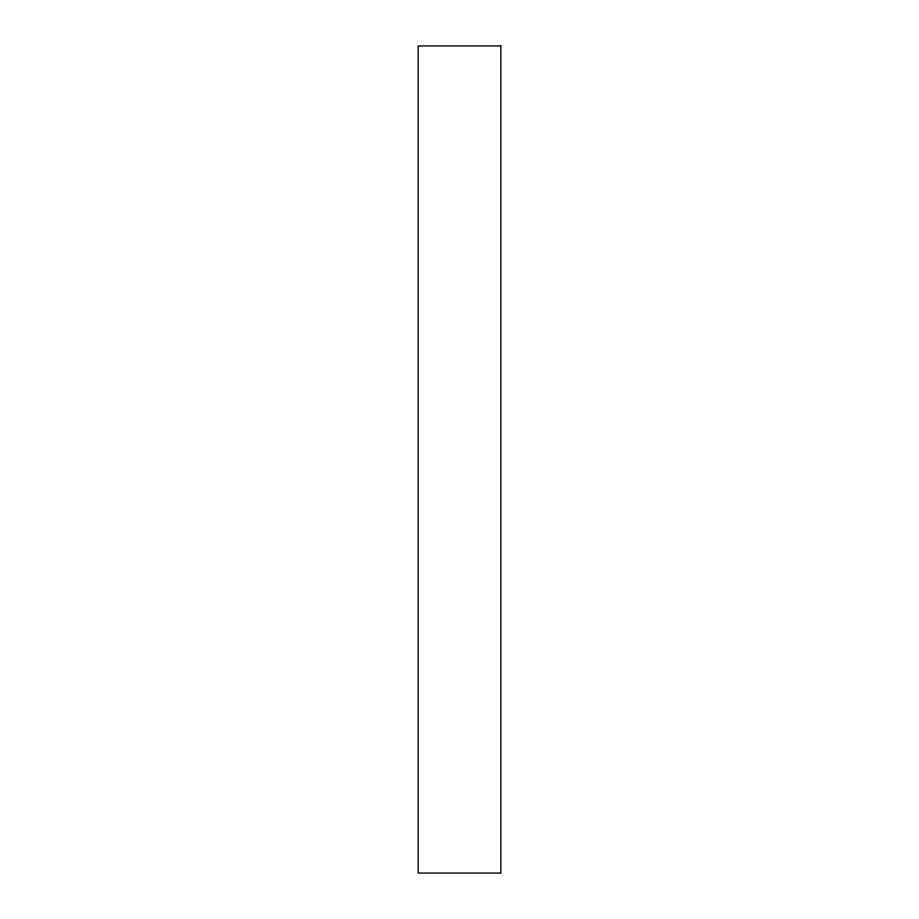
<?xml version="1.0" encoding="UTF-8"?>
<svg xmlns="http://www.w3.org/2000/svg" width="919" height="919" viewBox="0 0 919 919"><rect width="100%" height="100%" fill="white"/><g stroke="black" fill="none" stroke-linecap="round" stroke-linejoin="round"><path stroke-width="1.38" d="M500.855 45.95L418.145 45.95L418.145 873.05L500.855 873.05L500.855 45.95"/></g></svg>
